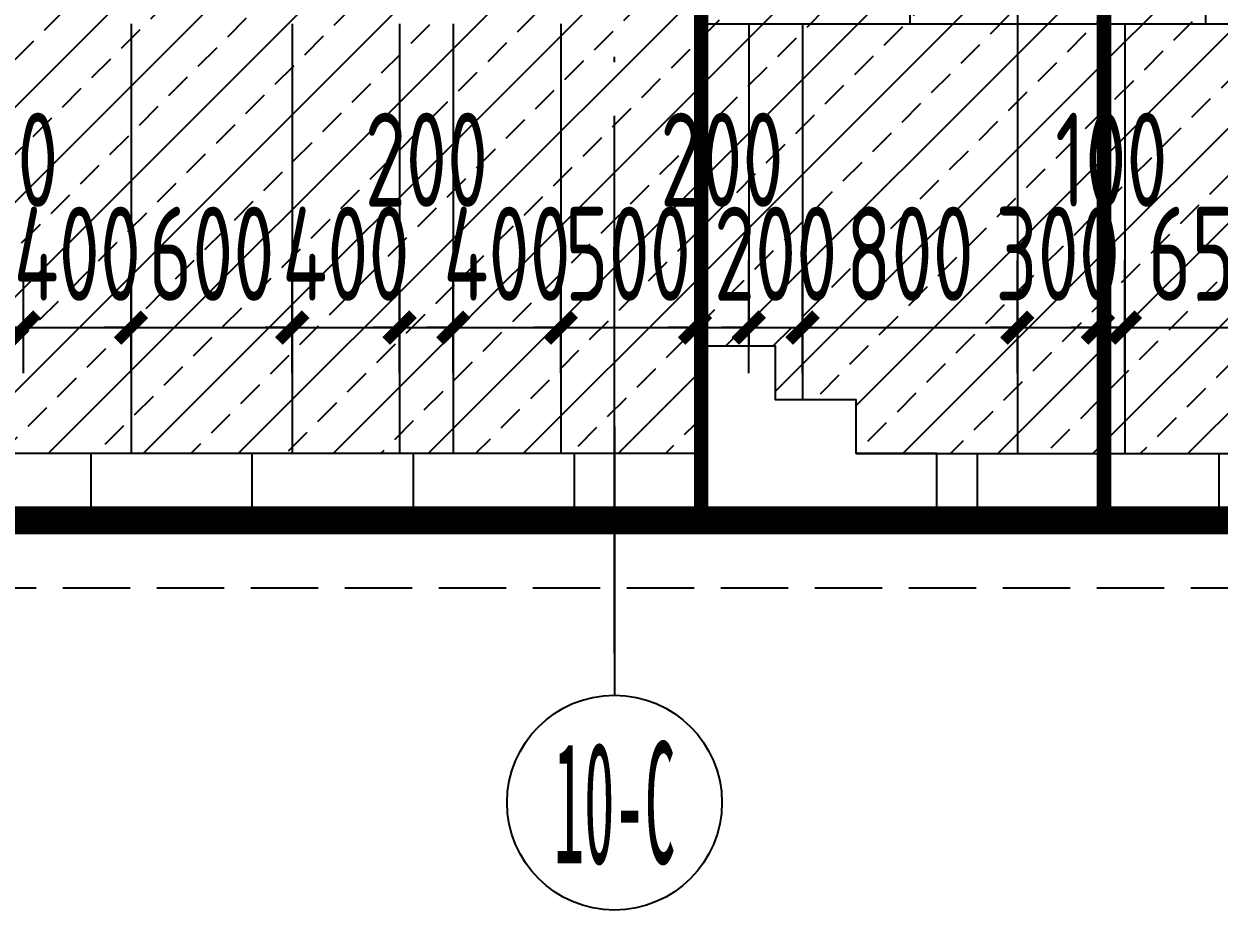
# Model space of a CAD drawing. Extents: x -863035 to 270371, y -8918 to 240488.
# Drawn here: x 220119 to 224569, y 162489 to 165789 of the extents above; entities that cross this region are included whole.
import ezdxf
from ezdxf.enums import TextEntityAlignment as Align

# ---------------------------------------------------------------- set-up
doc = ezdxf.new("R2010")
doc.units = 0
doc.header["$LTSCALE"] = 1000
doc.header["$MEASUREMENT"] = 0
doc.linetypes.add('DASH', pattern=[0.35, 0.25, -0.1])
doc.linetypes.add('DOTE', pattern=[2.42, 2, -0.2, 0.02, -0.2])
for name, color, linetype in [('01-标注_尺寸', 124, 'Continuous'), ('01-标注_轴线坐标', 132, 'Continuous'), ('02-TEXT_轴号', 7, 'Continuous'), ('05-填充_156', 156, 'Continuous'), ('A-C_窗', 140, 'Continuous'), ('A_AXIS-轴线', 36, 'Continuous'), ('AXIS_TEXT', 7, 'Continuous'), ('E-墙面分格', 146, 'Continuous'), ('E-立面轮廓', 241, 'Continuous')]:
    doc.layers.add(name, color=color, linetype=linetype)
doc.styles.add('_TCH_AXIS', font='STXIHEI.TTF')
doc.styles.add('_TCH_DIM_T3', font='ROS1', dxfattribs={"width": 0.75, "bigfont": 'JD'})
doc.styles.add('COMPLEX', font='COMPLEX')
doc.dimstyles.new('_TCH_ARCH&&100', dxfattribs={"dimtxt": 350, "dimasz": 100, "dimexe": 250, "dimexo": 300, "dimgap": 100, "dimtad": 1, "dimdec": 0, "dimzin": 0, "dimdsep": 46, "dimtxsty": '_TCH_DIM_T3', "dimblk": 'ARCHTICK', "dimcen": 0.09, "dimclrt": 7, "dimazin": 2, "dimtfac": 1, "dimtdec": 0, "dimtix": 1, "dimtmove": 2, "dimatfit": 3, "dimfxl": 0, "dimtolj": 1, "dimtzin": 0, "dimarcsym": 0})
pattern_1 = [(45, (-48911, 285744.35), (-176.77677, 176.77677), []), (45, (-48824.07, 285654.6), (-176.77677, 176.77677), [98.68425, -56.391])]

# ---------------------------------------------------------------- blocks, each defined once
blk = doc.blocks.new('_AXISO')
blk.add_circle((0, 0), 0.5)
at = {"layer": 'AXIS_TEXT', "style": 'COMPLEX', "width": 1.041667}
blk.add_attdef('A', text='', height=0.56, dxfattribs=at).set_placement((-0.25, -0.28), (0.25, -0.28), align=Align.FIT)
blk = doc.blocks.new('_ArchTick')
at = {"color": 0, "linetype": 'ByBlock', "const_width": 0.4}
blk.add_lwpolyline([(-0.5, -0.5), (0.5, 0.5)], dxfattribs=at)
blk = doc.blocks.new('*D2233')
at = {"layer": '01-标注_尺寸', "color": 0, "lineweight": -2, "transparency": 16777216}
for p, q in [((219918, 164488.6), (219918, 164907.9)), ((220118, 164488.6), (220118, 164907.9)), ((219918, 164657.9), (219818, 164657.9)), ((219918, 164657.9), (220118, 164657.9)), ((220118, 164657.9), (220218, 164657.9))]:
    blk.add_line(p, q, dxfattribs=at)
at = {"layer": 'Defpoints', "color": 0, "transparency": 16777216}
for p in [(220118, 164657.9), (219918, 164188.6), (220118, 164188.6)]:
    blk.add_point(p, dxfattribs=at)
at = {"layer": '01-标注_尺寸', "color": 0, "lineweight": -2, "transparency": 16777216, "xscale": 100, "yscale": 100, "zscale": 100}
blk.add_blockref('_ArchTick', (219918, 164657.9), dxfattribs=at)
at = {"layer": '01-标注_尺寸', "color": 0, "lineweight": -2, "transparency": 16777216, "xscale": 100, "yscale": 100, "zscale": 100, "rotation": 180}
blk.add_blockref('_ArchTick', (220118, 164657.9), dxfattribs=at)
at = {"layer": '01-标注_尺寸', "color": 7, "transparency": 16777216, "insert": (220018, 165282.9), "char_height": 350, "attachment_point": 5, "style": '_TCH_DIM_T3'}
blk.add_mtext('\\A1;200', dxfattribs=at)
blk = doc.blocks.new('*D2234')
at = {"layer": '01-标注_尺寸', "color": 0, "lineweight": -2, "transparency": 16777216}
for p, q in [((220118, 164488.6), (220118, 164907.9)), ((220518, 164488.6), (220518, 164907.9)), ((220118, 164657.9), (220018, 164657.9)), ((220118, 164657.9), (220518, 164657.9)), ((220518, 164657.9), (220618, 164657.9))]:
    blk.add_line(p, q, dxfattribs=at)
at = {"layer": 'Defpoints', "color": 0, "transparency": 16777216}
for p in [(220518, 164657.9), (220118, 164188.6), (220518, 164188.6)]:
    blk.add_point(p, dxfattribs=at)
at = {"layer": '01-标注_尺寸', "color": 0, "lineweight": -2, "transparency": 16777216, "xscale": 100, "yscale": 100, "zscale": 100}
blk.add_blockref('_ArchTick', (220118, 164657.9), dxfattribs=at)
at = {"layer": '01-标注_尺寸', "color": 0, "lineweight": -2, "transparency": 16777216, "xscale": 100, "yscale": 100, "zscale": 100, "rotation": 180}
blk.add_blockref('_ArchTick', (220518, 164657.9), dxfattribs=at)
at = {"layer": '01-标注_尺寸', "color": 7, "transparency": 16777216, "insert": (220318, 164932.9), "char_height": 350, "attachment_point": 5, "style": '_TCH_DIM_T3'}
blk.add_mtext('\\A1;400', dxfattribs=at)
blk = doc.blocks.new('*D2235')
at = {"layer": '01-标注_尺寸', "color": 0, "lineweight": -2, "transparency": 16777216}
for p, q in [((220518, 164488.6), (220518, 164907.9)), ((221118, 164488.6), (221118, 164907.9)), ((220518, 164657.9), (220418, 164657.9)), ((220518, 164657.9), (221118, 164657.9)), ((221118, 164657.9), (221218, 164657.9))]:
    blk.add_line(p, q, dxfattribs=at)
at = {"layer": 'Defpoints', "color": 0, "transparency": 16777216}
for p in [(221118, 164657.9), (220518, 164188.6), (221118, 164188.6)]:
    blk.add_point(p, dxfattribs=at)
at = {"layer": '01-标注_尺寸', "color": 0, "lineweight": -2, "transparency": 16777216, "xscale": 100, "yscale": 100, "zscale": 100}
blk.add_blockref('_ArchTick', (220518, 164657.9), dxfattribs=at)
at = {"layer": '01-标注_尺寸', "color": 0, "lineweight": -2, "transparency": 16777216, "xscale": 100, "yscale": 100, "zscale": 100, "rotation": 180}
blk.add_blockref('_ArchTick', (221118, 164657.9), dxfattribs=at)
at = {"layer": '01-标注_尺寸', "color": 7, "transparency": 16777216, "insert": (220818, 164932.9), "char_height": 350, "attachment_point": 5, "style": '_TCH_DIM_T3'}
blk.add_mtext('\\A1;600', dxfattribs=at)
blk = doc.blocks.new('*D2236')
at = {"layer": '01-标注_尺寸', "color": 0, "lineweight": -2, "transparency": 16777216}
for p, q in [((221118, 164488.6), (221118, 164907.9)), ((221518, 164488.6), (221518, 164907.9)), ((221118, 164657.9), (221018, 164657.9)), ((221118, 164657.9), (221518, 164657.9)), ((221518, 164657.9), (221618, 164657.9))]:
    blk.add_line(p, q, dxfattribs=at)
at = {"layer": 'Defpoints', "color": 0, "transparency": 16777216}
for p in [(221518, 164657.9), (221118, 164188.6), (221518, 164188.6)]:
    blk.add_point(p, dxfattribs=at)
at = {"layer": '01-标注_尺寸', "color": 0, "lineweight": -2, "transparency": 16777216, "xscale": 100, "yscale": 100, "zscale": 100}
blk.add_blockref('_ArchTick', (221118, 164657.9), dxfattribs=at)
at = {"layer": '01-标注_尺寸', "color": 0, "lineweight": -2, "transparency": 16777216, "xscale": 100, "yscale": 100, "zscale": 100, "rotation": 180}
blk.add_blockref('_ArchTick', (221518, 164657.9), dxfattribs=at)
at = {"layer": '01-标注_尺寸', "color": 7, "transparency": 16777216, "insert": (221318, 164932.9), "char_height": 350, "attachment_point": 5, "style": '_TCH_DIM_T3'}
blk.add_mtext('\\A1;400', dxfattribs=at)
blk = doc.blocks.new('*D2237')
at = {"layer": '01-标注_尺寸', "color": 0, "lineweight": -2, "transparency": 16777216}
for p, q in [((221518, 164488.6), (221518, 164907.9)), ((221718, 164488.6), (221718, 164907.9)), ((221518, 164657.9), (221418, 164657.9)), ((221518, 164657.9), (221718, 164657.9)), ((221718, 164657.9), (221818, 164657.9))]:
    blk.add_line(p, q, dxfattribs=at)
at = {"layer": 'Defpoints', "color": 0, "transparency": 16777216}
for p in [(221718, 164657.9), (221518, 164188.6), (221718, 164188.6)]:
    blk.add_point(p, dxfattribs=at)
at = {"layer": '01-标注_尺寸', "color": 0, "lineweight": -2, "transparency": 16777216, "xscale": 100, "yscale": 100, "zscale": 100}
blk.add_blockref('_ArchTick', (221518, 164657.9), dxfattribs=at)
at = {"layer": '01-标注_尺寸', "color": 0, "lineweight": -2, "transparency": 16777216, "xscale": 100, "yscale": 100, "zscale": 100, "rotation": 180}
blk.add_blockref('_ArchTick', (221718, 164657.9), dxfattribs=at)
at = {"layer": '01-标注_尺寸', "color": 7, "transparency": 16777216, "insert": (221618, 165282.9), "char_height": 350, "attachment_point": 5, "style": '_TCH_DIM_T3'}
blk.add_mtext('\\A1;200', dxfattribs=at)
blk = doc.blocks.new('*D2238')
at = {"layer": '01-标注_尺寸', "color": 0, "lineweight": -2, "transparency": 16777216}
for p, q in [((221718, 164488.6), (221718, 164907.9)), ((222118, 164488.6), (222118, 164907.9)), ((221718, 164657.9), (221618, 164657.9)), ((221718, 164657.9), (222118, 164657.9)), ((222118, 164657.9), (222218, 164657.9))]:
    blk.add_line(p, q, dxfattribs=at)
at = {"layer": 'Defpoints', "color": 0, "transparency": 16777216}
for p in [(222118, 164657.9), (221718, 164188.6), (222118, 164188.6)]:
    blk.add_point(p, dxfattribs=at)
at = {"layer": '01-标注_尺寸', "color": 0, "lineweight": -2, "transparency": 16777216, "xscale": 100, "yscale": 100, "zscale": 100}
blk.add_blockref('_ArchTick', (221718, 164657.9), dxfattribs=at)
at = {"layer": '01-标注_尺寸', "color": 0, "lineweight": -2, "transparency": 16777216, "xscale": 100, "yscale": 100, "zscale": 100, "rotation": 180}
blk.add_blockref('_ArchTick', (222118, 164657.9), dxfattribs=at)
at = {"layer": '01-标注_尺寸', "color": 7, "transparency": 16777216, "insert": (221918, 164932.9), "char_height": 350, "attachment_point": 5, "style": '_TCH_DIM_T3'}
blk.add_mtext('\\A1;400', dxfattribs=at)
blk = doc.blocks.new('*D2239')
at = {"layer": '01-标注_尺寸', "color": 0, "lineweight": -2, "transparency": 16777216}
for p, q in [((222118, 164488.6), (222118, 164907.9)), ((222618, 164488.6), (222618, 164907.9)), ((222118, 164657.9), (222018, 164657.9)), ((222118, 164657.9), (222618, 164657.9)), ((222618, 164657.9), (222718, 164657.9))]:
    blk.add_line(p, q, dxfattribs=at)
at = {"layer": 'Defpoints', "color": 0, "transparency": 16777216}
for p in [(222618, 164657.9), (222118, 164188.6), (222618, 164188.6)]:
    blk.add_point(p, dxfattribs=at)
at = {"layer": '01-标注_尺寸', "color": 0, "lineweight": -2, "transparency": 16777216, "xscale": 100, "yscale": 100, "zscale": 100}
blk.add_blockref('_ArchTick', (222118, 164657.9), dxfattribs=at)
at = {"layer": '01-标注_尺寸', "color": 0, "lineweight": -2, "transparency": 16777216, "xscale": 100, "yscale": 100, "zscale": 100, "rotation": 180}
blk.add_blockref('_ArchTick', (222618, 164657.9), dxfattribs=at)
at = {"layer": '01-标注_尺寸', "color": 7, "transparency": 16777216, "insert": (222368, 164932.9), "char_height": 350, "attachment_point": 5, "style": '_TCH_DIM_T3'}
blk.add_mtext('\\A1;500', dxfattribs=at)
blk = doc.blocks.new('*D2240')
at = {"layer": '01-标注_尺寸', "color": 0, "lineweight": -2, "transparency": 16777216}
for p, q in [((222618, 164488.6), (222618, 164907.9)), ((222818, 164488.6), (222818, 164907.9)), ((222618, 164657.9), (222518, 164657.9)), ((222618, 164657.9), (222818, 164657.9)), ((222818, 164657.9), (222918, 164657.9))]:
    blk.add_line(p, q, dxfattribs=at)
at = {"layer": 'Defpoints', "color": 0, "transparency": 16777216}
for p in [(222818, 164657.9), (222618, 164188.6), (222818, 164188.6)]:
    blk.add_point(p, dxfattribs=at)
at = {"layer": '01-标注_尺寸', "color": 0, "lineweight": -2, "transparency": 16777216, "xscale": 100, "yscale": 100, "zscale": 100}
blk.add_blockref('_ArchTick', (222618, 164657.9), dxfattribs=at)
at = {"layer": '01-标注_尺寸', "color": 0, "lineweight": -2, "transparency": 16777216, "xscale": 100, "yscale": 100, "zscale": 100, "rotation": 180}
blk.add_blockref('_ArchTick', (222818, 164657.9), dxfattribs=at)
at = {"layer": '01-标注_尺寸', "color": 7, "transparency": 16777216, "insert": (222718, 165282.9), "char_height": 350, "attachment_point": 5, "style": '_TCH_DIM_T3'}
blk.add_mtext('\\A1;200', dxfattribs=at)
blk = doc.blocks.new('*D2241')
at = {"layer": '01-标注_尺寸', "color": 0, "lineweight": -2, "transparency": 16777216}
for p, q in [((222818, 164488.6), (222818, 164907.9)), ((223018, 164488.6), (223018, 164907.9)), ((222818, 164657.9), (222718, 164657.9)), ((222818, 164657.9), (223018, 164657.9)), ((223018, 164657.9), (223118, 164657.9))]:
    blk.add_line(p, q, dxfattribs=at)
at = {"layer": 'Defpoints', "color": 0, "transparency": 16777216}
for p in [(223018, 164657.9), (222818, 164188.6), (223018, 164188.6)]:
    blk.add_point(p, dxfattribs=at)
at = {"layer": '01-标注_尺寸', "color": 0, "lineweight": -2, "transparency": 16777216, "xscale": 100, "yscale": 100, "zscale": 100}
blk.add_blockref('_ArchTick', (222818, 164657.9), dxfattribs=at)
at = {"layer": '01-标注_尺寸', "color": 0, "lineweight": -2, "transparency": 16777216, "xscale": 100, "yscale": 100, "zscale": 100, "rotation": 180}
blk.add_blockref('_ArchTick', (223018, 164657.9), dxfattribs=at)
at = {"layer": '01-标注_尺寸', "color": 7, "transparency": 16777216, "insert": (222918, 164932.9), "char_height": 350, "attachment_point": 5, "style": '_TCH_DIM_T3'}
blk.add_mtext('\\A1;200', dxfattribs=at)
blk = doc.blocks.new('*D2242')
at = {"layer": '01-标注_尺寸', "color": 0, "lineweight": -2, "transparency": 16777216}
for p, q in [((223018, 164488.6), (223018, 164907.9)), ((223818, 164488.6), (223818, 164907.9)), ((223018, 164657.9), (223818, 164657.9))]:
    blk.add_line(p, q, dxfattribs=at)
at = {"layer": 'Defpoints', "color": 0, "transparency": 16777216}
for p in [(223818, 164657.9), (223018, 164188.6), (223818, 164188.6)]:
    blk.add_point(p, dxfattribs=at)
at = {"layer": '01-标注_尺寸', "color": 0, "lineweight": -2, "transparency": 16777216, "xscale": 100, "yscale": 100, "zscale": 100, "rotation": 180}
blk.add_blockref('_ArchTick', (223018, 164657.9), dxfattribs=at)
at = {"layer": '01-标注_尺寸', "color": 0, "lineweight": -2, "transparency": 16777216, "xscale": 100, "yscale": 100, "zscale": 100}
blk.add_blockref('_ArchTick', (223818, 164657.9), dxfattribs=at)
at = {"layer": '01-标注_尺寸', "color": 7, "transparency": 16777216, "insert": (223418, 164932.9), "char_height": 350, "attachment_point": 5, "style": '_TCH_DIM_T3'}
blk.add_mtext('\\A1;800', dxfattribs=at)
blk = doc.blocks.new('*D2243')
at = {"layer": '01-标注_尺寸', "color": 0, "lineweight": -2, "transparency": 16777216}
for p, q in [((223818, 164488.6), (223818, 164907.9)), ((224118, 164488.6), (224118, 164907.9)), ((223818, 164657.9), (223718, 164657.9)), ((223818, 164657.9), (224118, 164657.9)), ((224118, 164657.9), (224218, 164657.9))]:
    blk.add_line(p, q, dxfattribs=at)
at = {"layer": 'Defpoints', "color": 0, "transparency": 16777216}
for p in [(224118, 164657.9), (223818, 164188.6), (224118, 164188.6)]:
    blk.add_point(p, dxfattribs=at)
at = {"layer": '01-标注_尺寸', "color": 0, "lineweight": -2, "transparency": 16777216, "xscale": 100, "yscale": 100, "zscale": 100}
blk.add_blockref('_ArchTick', (223818, 164657.9), dxfattribs=at)
at = {"layer": '01-标注_尺寸', "color": 0, "lineweight": -2, "transparency": 16777216, "xscale": 100, "yscale": 100, "zscale": 100, "rotation": 180}
blk.add_blockref('_ArchTick', (224118, 164657.9), dxfattribs=at)
at = {"layer": '01-标注_尺寸', "color": 7, "transparency": 16777216, "insert": (223968, 164932.9), "char_height": 350, "attachment_point": 5, "style": '_TCH_DIM_T3'}
blk.add_mtext('\\A1;300', dxfattribs=at)
blk = doc.blocks.new('*D2244')
at = {"layer": '01-标注_尺寸', "color": 0, "lineweight": -2, "transparency": 16777216}
for p, q in [((224118, 164488.6), (224118, 164907.9)), ((224218, 164488.6), (224218, 164907.9)), ((224118, 164657.9), (224018, 164657.9)), ((224118, 164657.9), (224218, 164657.9)), ((224218, 164657.9), (224318, 164657.9))]:
    blk.add_line(p, q, dxfattribs=at)
at = {"layer": 'Defpoints', "color": 0, "transparency": 16777216}
for p in [(224218, 164657.9), (224118, 164188.6), (224218, 164188.6)]:
    blk.add_point(p, dxfattribs=at)
at = {"layer": '01-标注_尺寸', "color": 0, "lineweight": -2, "transparency": 16777216, "xscale": 100, "yscale": 100, "zscale": 100}
blk.add_blockref('_ArchTick', (224118, 164657.9), dxfattribs=at)
at = {"layer": '01-标注_尺寸', "color": 0, "lineweight": -2, "transparency": 16777216, "xscale": 100, "yscale": 100, "zscale": 100, "rotation": 180}
blk.add_blockref('_ArchTick', (224218, 164657.9), dxfattribs=at)
at = {"layer": '01-标注_尺寸', "color": 7, "transparency": 16777216, "insert": (224168, 165282.9), "char_height": 350, "attachment_point": 5, "style": '_TCH_DIM_T3'}
blk.add_mtext('\\A1;100', dxfattribs=at)
blk = doc.blocks.new('*D2245')
at = {"layer": '01-标注_尺寸', "color": 0, "lineweight": -2, "transparency": 16777216}
for p, q in [((224218, 164488.6), (224218, 164907.9)), ((224867.5, 164488.6), (224867.5, 164907.9)), ((224218, 164657.9), (224118, 164657.9)), ((224218, 164657.9), (224867.5, 164657.9)), ((224867.5, 164657.9), (224967.5, 164657.9))]:
    blk.add_line(p, q, dxfattribs=at)
at = {"layer": 'Defpoints', "color": 0, "transparency": 16777216}
for p in [(224867.5, 164657.9), (224218, 164188.6), (224867.5, 164188.6)]:
    blk.add_point(p, dxfattribs=at)
at = {"layer": '01-标注_尺寸', "color": 0, "lineweight": -2, "transparency": 16777216, "xscale": 100, "yscale": 100, "zscale": 100}
blk.add_blockref('_ArchTick', (224218, 164657.9), dxfattribs=at)
at = {"layer": '01-标注_尺寸', "color": 0, "lineweight": -2, "transparency": 16777216, "xscale": 100, "yscale": 100, "zscale": 100, "rotation": 180}
blk.add_blockref('_ArchTick', (224867.5, 164657.9), dxfattribs=at)
at = {"layer": '01-标注_尺寸', "color": 7, "transparency": 16777216, "insert": (224542.8, 164932.9), "char_height": 350, "attachment_point": 5, "style": '_TCH_DIM_T3'}
blk.add_mtext('\\A1;650', dxfattribs=at)

msp = doc.modelspace()

# ---------------------------------------------------------------- hatches: boundary and pattern name
at = {"layer": '05-填充_156'}
h = msp.add_hatch(dxfattribs=at)
h.set_pattern_fill('天然石材', color=256, scale=50)
h.set_pattern_definition(pattern_1)
h.paths.add_polyline_path([(222618, 167388.6), (222618, 167738.6), (216918, 167738.6), (216918, 167388.6), (217518, 167388.6), (217518, 164188.6), (222618, 164188.6), (222618, 164588.6)])
h = msp.add_hatch(dxfattribs=at)
h.set_pattern_fill('天然石材', color=256, scale=50)
h.set_pattern_definition(pattern_1)
h.paths.add_polyline_path([(224118, 167388.6), (222618, 167388.6), (222618, 167238.6), (223618, 167238.6), (223618, 167138.6), (222618, 167138.6), (222618, 164588.6), (222918, 164588.6), (222918, 164388.6), (223218, 164388.6), (223218, 164188.6), (223518, 164188.6), (224118, 164188.6)])
h = msp.add_hatch(dxfattribs=at)
h.set_pattern_fill('天然石材', color=256, scale=50)
h.set_pattern_definition(pattern_1)
h.paths.add_polyline_path([(227018, 167288.6), (227018, 167388.6), (224118, 167388.6), (224118, 164188.6), (224867.5, 164188.6), (224867.5, 166388.6), (225467.5, 166388.6), (226067.5, 166388.6), (226067.5, 164288.6), (226067.5, 164188.6), (227018, 164188.6)])
h.paths.add_polyline_path([(226219.7, 166788.6), (226219.7, 166688.6), (224715.3, 166688.6), (224715.3, 166788.6)], flags=16)

# ---------------------------------------------------------------- linework, layer by layer
at = {"layer": '01-标注_轴线坐标'}
msp.add_line((222318, 164289.3), (222318, 163289.3), dxfattribs=at)
at = {"layer": 'A-C_窗'}
for p, q in [((222618, 164188.6), (216918, 164188.6)), ((223218, 164188.6), (224867.5, 164188.6))]:
    msp.add_line(p, q, dxfattribs=at)
at = {"layer": 'A-C_窗', "linetype": 'DASH'}
msp.add_line((208364.3, 163688.6), (227892.8, 163688.6), dxfattribs=at)
at = {"layer": 'A-C_窗'}
for points in [[(216918, 167738.6), (222618, 167738.6), (222618, 163988.6), (216918, 163988.6)], [(222618, 167388.6), (227018, 167388.6), (227018, 163988.6), (222618, 163988.6)], [(222618, 164588.6), (222618, 163988.6), (223518, 163988.6), (223518, 164188.6), (223218, 164188.6), (223218, 164388.6), (222918, 164388.6), (222918, 164588.6)]]:
    msp.add_lwpolyline(points, close=True, dxfattribs=at)
msp.add_lwpolyline([(224118, 163988.6), (224118, 167388.6)], dxfattribs=at)
at = {"layer": 'A_AXIS-轴线', "linetype": 'DOTE'}
msp.add_lwpolyline([(222318, 163446.1), (222318, 168971.8)], dxfattribs=at)
at = {"layer": 'E-墙面分格'}
for p, q in [((223818, 167388.6), (223818, 165788.6)), ((224518, 167388.6), (224518, 165788.6)), ((223418, 167138.6), (223418, 165788.6)), ((220518, 165788.6), (220518, 164188.6)), ((221118, 165788.6), (221118, 164188.6)), ((221518, 165788.6), (221518, 164188.6)), ((221718, 165788.6), (221718, 164188.6)), ((222118, 165788.6), (222118, 164188.6)), ((222818, 165788.6), (222818, 164588.6)), ((223018, 165788.6), (223018, 164388.6)), ((223818, 165788.6), (223818, 164188.6)), ((224218, 165788.6), (224218, 164188.6)), ((220368, 164188.6), (220368, 163988.6)), ((220968, 164188.6), (220968, 163988.6)), ((221568, 164188.6), (221568, 163988.6)), ((222168, 164188.6), (222168, 163988.6)), ((223668, 164188.6), (223668, 163988.6)), ((224568, 164188.6), (224568, 163988.6))]:
    msp.add_line(p, q, dxfattribs=at)
msp.add_lwpolyline([(222618, 165788.6), (224867.5, 165788.6)], dxfattribs=at)
at = {"layer": 'E-立面轮廓'}
for points, const_width in [([(216893, 163988.6), (216893, 167763.6), (222643, 167763.6), (222643, 163988.6)], 50), ([(208364.3, 163938.6), (227892.8, 163938.6)], 100)]:
    msp.add_lwpolyline(points, dxfattribs=dict(at, const_width=const_width))
at = {"layer": 'E-立面轮廓', "const_width": 50}
msp.add_lwpolyline([(224143, 167413.6), (222643, 167413.6), (222643, 163963.6), (224143, 163963.6)], close=True, dxfattribs=at)

# ---------------------------------------------------------------- block references
at = {"layer": '01-标注_轴线坐标'}
ref = msp.add_blockref('_AXISO', (222318, 162889.3), dxfattribs=dict(at, xscale=800, yscale=800, zscale=800))
ref.add_attrib('A', '10-C', dxfattribs={"layer": '02-TEXT_轴号', "height": 452.55, "style": '_TCH_AXIS', "width": 0.331558}).set_placement((222091.7, 162663), (222544.3, 162663), align=Align.FIT)

# ---------------------------------------------------------------- dimensions: what is measured, and where the dimension line sits
at = {"layer": '01-标注_尺寸'}
for base, p1, p2, picture, middle in [((220118, 164657.9), (219918, 164188.6), (220118, 164188.6), '*D2233', (220018, 165282.9)), ((221718, 164657.9), (221518, 164188.6), (221718, 164188.6), '*D2237', (221618, 165282.9)), ((222818, 164657.9), (222618, 164188.6), (222818, 164188.6), '*D2240', (222718, 165282.9)), ((224218, 164657.9), (224118, 164188.6), (224218, 164188.6), '*D2244', (224168, 165282.9))]:
    dim = msp.add_linear_dim(base=base, p1=p1, p2=p2, angle=360, dimstyle='_TCH_ARCH&&100', dxfattribs=at)
    dim.commit()
    dim.dimension.update_dxf_attribs({"geometry": picture, "text_midpoint": middle, "dimtype": 161})
for p1, p2, distance, picture, middle in [((220118, 164188.6), (220518, 164188.6), 469.3, '*D2234', (220318, 164932.9)), ((220518, 164188.6), (221118, 164188.6), 469.3, '*D2235', (220818, 164932.9)), ((221118, 164188.6), (221518, 164188.6), 469.3, '*D2236', (221318, 164932.9)), ((221718, 164188.6), (222118, 164188.6), 469.3, '*D2238', (221918, 164932.9)), ((222118, 164188.6), (222618, 164188.6), 469.3, '*D2239', (222368, 164932.9)), ((222818, 164188.6), (223018, 164188.6), 469.3, '*D2241', (222918, 164932.9)), ((223018, 164188.6), (223818, 164188.6), 469.3, '*D2242', (223418, 164932.9)), ((223818, 164188.6), (224118, 164188.6), 469.3, '*D2243', (223968, 164932.9)), ((224218.0172, 164188.6128), (224867.5247, 164188.6128), 469.3262, '*D2245', (224542.7709, 164932.939))]:
    dim = msp.add_aligned_dim(p1=p1, p2=p2, distance=distance, dimstyle='_TCH_ARCH&&100', dxfattribs=at)
    dim.commit()
    dim.dimension.update_dxf_attribs({"geometry": picture, "text_midpoint": middle})

doc.saveas('drawing.dxf')
